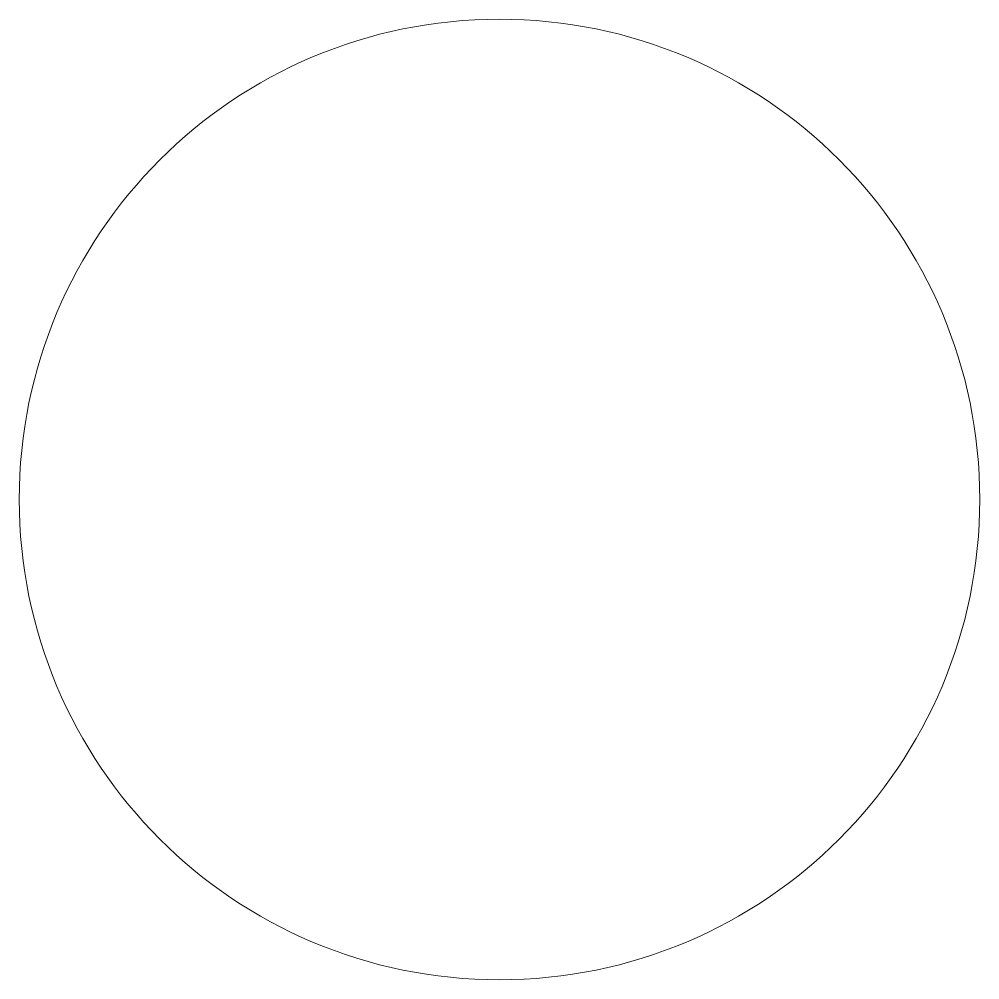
# Model space of a CAD drawing. Header units: millimetres. Extents: x 128.67 to 129.87, y -76.9 to -75.7.
import ezdxf

# ---------------------------------------------------------------- set-up
doc = ezdxf.new("R2010")
doc.units = ezdxf.units.MM
doc.layers.add('label', color=3, linetype='CONTINUOUS', lineweight=0)

msp = doc.modelspace()

# ---------------------------------------------------------------- linework, layer by layer
at = {"layer": 'label'}
msp.add_circle((129.274, -76.3), 0.6, dxfattribs=at)

doc.saveas('drawing.dxf')
